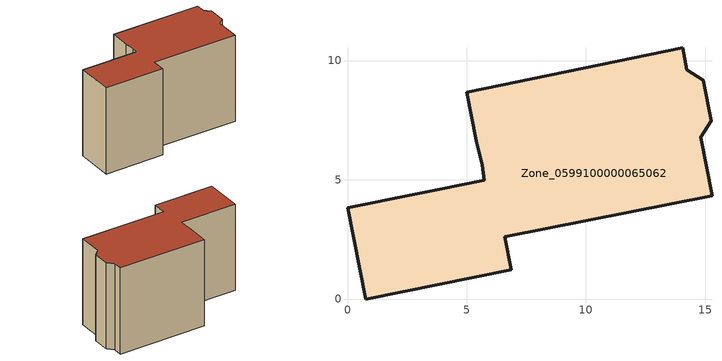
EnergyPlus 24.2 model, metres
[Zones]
Zone_0599100000065062
 floor ground (C_G): 5.41,6.63 5,8.68 14.06,10.53 14.23,9.61 14.92,9.18 15.27,7.49 14.81,6.79 15.29,4.34 6.59,2.61 6.87,1.24 0.77,0 0,3.82 5.73,4.98 5.65,5.6 z0
 wall outside (C_F): 15.27,7.49 14.92,9.18 14.23,9.61 14.06,10.53 5,8.68 5.41,6.63 5.65,5.6 5.73,4.98 0,3.82 0.77,0 6.87,1.24 6.59,2.61 15.29,4.34 14.81,6.79 15.27,7.49 z0:9.22
 roof outside (C_R): 5,8.68 5.41,6.63 5.65,5.6 5.73,4.98 0,3.82 0.77,0 6.87,1.24 6.59,2.61 15.29,4.34 14.81,6.79 15.27,7.49 14.92,9.18 14.23,9.61 14.06,10.53 z9.22
[BUILDING]
Pand.0599100000065062: North Axis=0; Terrain=City; Loads Convergence Tolerance Value=0.04; Temperature Convergence Tolerance Value=0.4; Solar Distribution=FullExterior; Maximum Number of Warmup Days=25; Minimum Number of Warmup Days=1
[Site:Location]
Rotterdam.The.Hague.AP_ZH_NLD Design_Conditions: Latitude=51.96; Longitude=4.45; Time Zone=1; Elevation=-4.5
[SITE:GROUNDTEMPERATURE:BUILDINGSURFACE]
18, 18, 18, 18, 18, 18, 18, 18, 18, 18, 18, 18
[MATERIAL] Thermal Absorptance=0.9; Solar Absorptance=0.7; Visible Absorptance=0.7
Name | Roughness | Thickness | Conductivity | Density | Specific Heat
G.TI.1946 | MediumSmooth | 0.15 | 1 | 540 | 1210
F.TI.1946 | Rough | 0.3 | 0.857143 | 1920 | 840
R.TI.1946 | MediumRough | 0.2 | 0.1 | 1500 | 1000
[CONSTRUCTION]
C_G: G.TI.1946
C_F: F.TI.1946
C_R: R.TI.1946
[ZONE]
Zone_0599100000065062: Type=1; Multiplier=1; Ceiling Height=Autocalculate; Volume=Autocalculate; Floor Area=autocalculate; Part of Total Floor Area=Yes
[ZONEINFILTRATION:DESIGNFLOWRATE]
Infil_Zone_0599100000065062: Zone or ZoneList or Space or SpaceList=Zone_0599100000065062; Schedule=AlwaysOn; Design Flow Rate Calculation Method=Flow/Area; Flow Rate per Floor Area=0.003; Constant Term Coefficient=1; Temperature Term Coefficient=0; Velocity Term Coefficient=0; Velocity Squared Term Coefficient=0
[HVACTEMPLATE:ZONE:IDEALLOADSAIRSYSTEM]
Zone_0599100000065062: Maximum Heating Supply Air Temperature=50; Minimum Cooling Supply Air Temperature=13; Maximum Heating Supply Air Humidity Ratio=0.0156; Minimum Cooling Supply Air Humidity Ratio=0.0077; Heating Limit=NoLimit; Cooling Limit=NoLimit; Dehumidification Control Type=ConstantSensibleHeatRatio; Cooling Sensible Heat Ratio=0.7; Dehumidification Setpoint=60; Humidification Control Type=None; Humidification Setpoint=30; Outdoor Air Method=None; Outdoor Air Flow Rate per Person=0.00944; Outdoor Air Flow Rate per Zone Floor Area=0; Outdoor Air Flow Rate per Zone=0; Demand Controlled Ventilation Type=None; Outdoor Air Economizer Type=NoEconomizer; Heat Recovery Type=None; Sensible Heat Recovery Effectiveness=0.7; Latent Heat Recovery Effectiveness=0.65
[ZONECONTROL:THERMOSTAT]
ThermostatControl_Zone_0599100000065062: Zone or ZoneList=Zone_0599100000065062; Control Type Schedule=DualSetpointControlType; Control 1=Thermostat_Zone_0599100000065062; Temperature Difference Between Cutout And Setpoint=0
[THERMOSTATSETPOINT:DUALSETPOINT]
Thermostat_Zone_0599100000065062: Heating Setpoint Temperature Schedule=HeatingSetpoint_Zone_0599100000065062; Cooling Setpoint Temperature Schedule=CoolingSetpoint_Zone_0599100000065062
[SCHEDULE:COMPACT]
HeatingSetpoint_Zone_0599100000065062: Through: 12/31, For: AllDays, Until: 24:00, 21
CoolingSetpoint_Zone_0599100000065062: Through: 12/31, For: AllDays, Until: 24:00, 24
DualSetpointControlType: Through: 12/31, For: AllDays, Until: 24:00, 4
AlwaysOn: Through: 12/31, For: AllDays, Until: 24:00, 1
